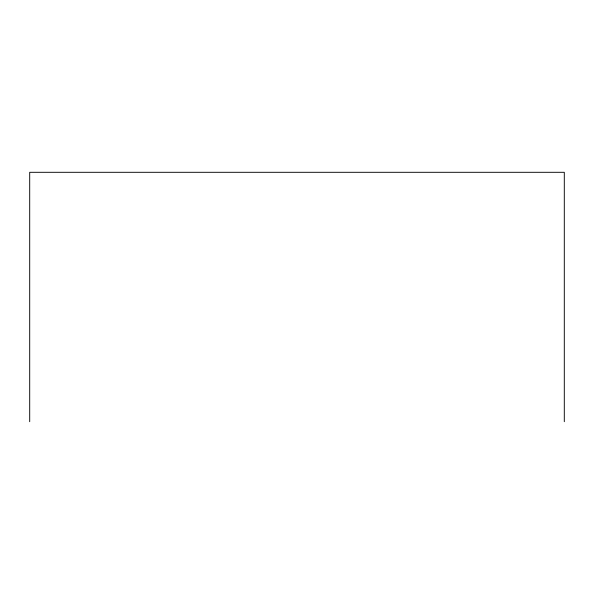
<?xml version="1.0" encoding="UTF-8"?>
<svg xmlns="http://www.w3.org/2000/svg" width="594" height="594" viewBox="0 0 594 594"><rect width="100%" height="100%" fill="white"/><g stroke="black" fill="none" stroke-linecap="round" stroke-linejoin="round"><path stroke-width="0.89" d="M564.3 421.695L564.3 172.305L29.7 172.305L29.7 421.695"/></g></svg>
